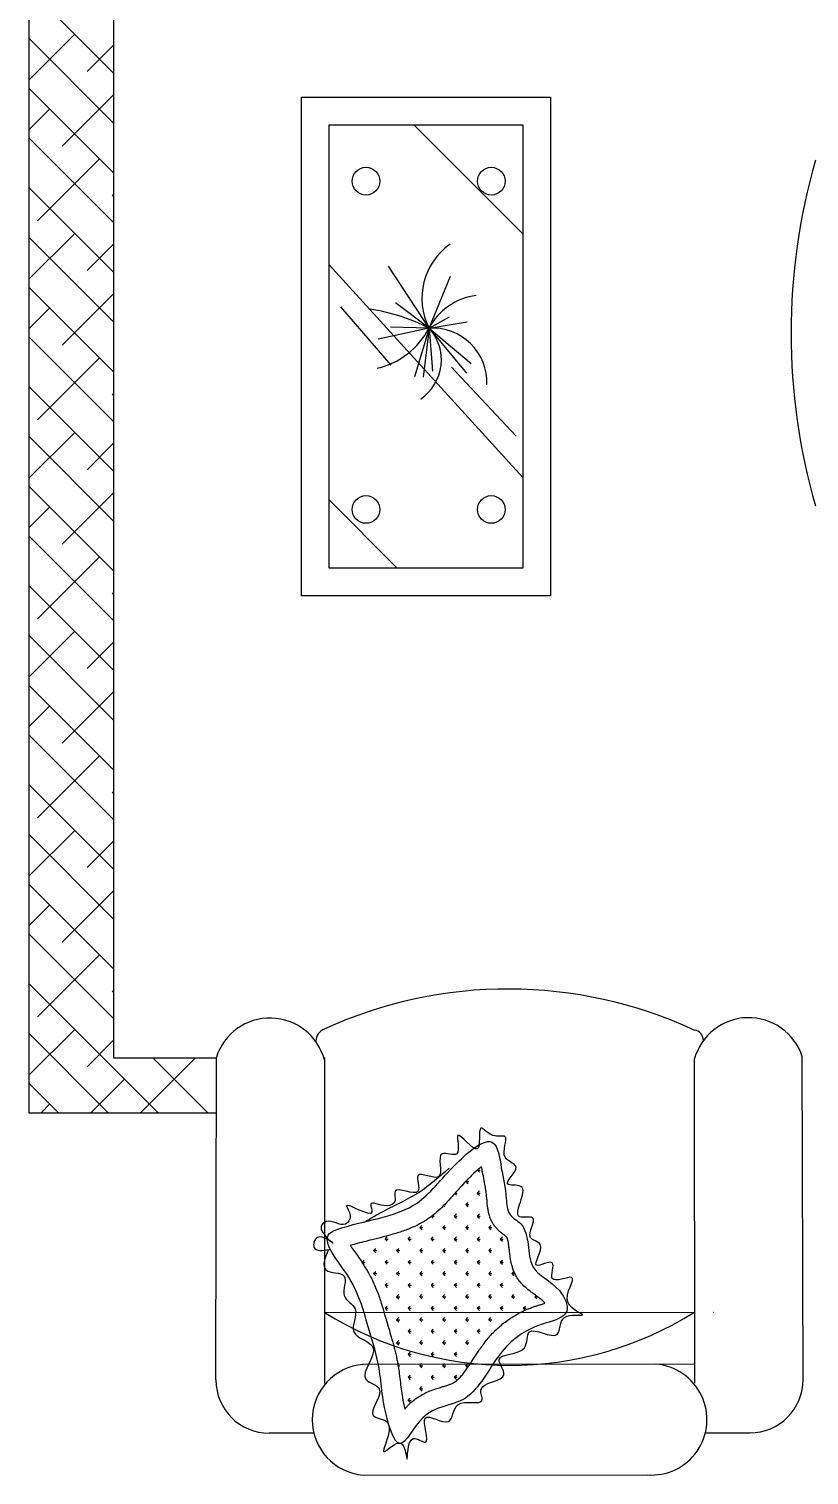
# Model space of a CAD drawing. Header units: inches. Extents: x 5.4 to 47.9, y 11.7 to 36.5.
# Drawn here: x 23.624 to 24.841, y 12.953 to 15.209 of the extents above; entities that cross this region are included whole.
import ezdxf

# ---------------------------------------------------------------- set-up
doc = ezdxf.new("R2010")
doc.units = ezdxf.units.IN
doc.header["$MEASUREMENT"] = 0
doc.layers.add('02', color=2, linetype='Continuous')
doc.layers.add('4', color=4, linetype='Continuous')

msp = doc.modelspace()

# ---------------------------------------------------------------- linework, layer by layer
at = {"layer": '02'}
for p, q in [((23.6241, 15.8787), (23.6241, 13.5185)), ((23.7563, 15.7852), (23.7563, 13.6042)), ((23.7563, 15.1402), (23.6241, 15.2723)), ((23.6956, 15.2009), (23.6241, 15.1294)), ((23.7563, 15.0625), (23.6241, 15.1947)), ((23.7563, 15.184), (23.715, 15.1427)), ((23.7563, 14.9849), (23.6241, 15.1171)), ((23.7563, 15.1064), (23.6762, 15.0262)), ((24.0492, 14.3248), (24.0492, 15.1027)), ((24.0492, 15.1027), (24.4381, 15.1027)), ((24.4381, 15.1027), (24.4381, 14.3248)), ((23.6568, 15.0845), (23.6241, 15.0518)), ((24.0924, 14.3681), (24.0924, 15.0595)), ((24.0924, 15.0595), (24.3949, 15.0595)), ((24.3943, 14.8902), (24.2249, 15.0599)), ((24.3949, 15.0595), (24.3949, 14.3681)), ((23.7563, 14.9073), (23.6241, 15.0395)), ((23.7344, 15.0068), (23.6374, 14.9098)), ((23.7563, 14.8297), (23.6241, 14.9619)), ((23.7563, 14.9511), (23.7538, 14.9486)), ((23.6956, 14.8904), (23.6241, 14.819)), ((23.7563, 14.7521), (23.6241, 14.8843)), ((23.7563, 14.8735), (23.715, 14.8322)), ((24.3949, 14.5095), (24.0924, 14.8412)), ((24.2484, 14.7427), (24.1849, 14.8392)), ((24.2484, 14.7427), (24.2821, 14.8235)), ((23.7563, 14.6745), (23.6241, 14.8066)), ((23.7563, 14.7959), (23.6762, 14.7158)), ((24.2484, 14.7427), (24.1961, 14.7819)), ((23.6568, 14.774), (23.6241, 14.7413)), ((24.1891, 14.6847), (24.1109, 14.776)), ((24.2484, 14.7427), (24.2804, 14.7601)), ((24.2484, 14.7427), (24.1691, 14.7254)), ((24.2484, 14.7427), (24.1882, 14.7441)), ((24.2484, 14.7427), (24.2256, 14.6668)), ((24.2484, 14.7427), (24.2393, 14.6661)), ((24.2484, 14.7427), (24.3079, 14.7522)), ((24.2484, 14.7427), (24.3141, 14.6875)), ((24.2484, 14.7427), (24.3071, 14.6724)), ((24.2484, 14.7427), (24.2538, 14.6754)), ((23.7563, 14.5968), (23.6241, 14.729)), ((23.7344, 14.6964), (23.6374, 14.5993)), ((24.3846, 14.5738), (24.2835, 14.6814)), ((23.7563, 14.5192), (23.6241, 14.6514)), ((23.7563, 14.6407), (23.7538, 14.6382)), ((23.6956, 14.5799), (23.6241, 14.5085)), ((23.7563, 14.4416), (23.6241, 14.5738)), ((23.7563, 14.563), (23.715, 14.5217)), ((23.7563, 14.364), (23.6241, 14.4962)), ((23.7563, 14.4854), (23.6762, 14.4053)), ((23.6568, 14.4635), (23.6241, 14.4309)), ((24.1988, 14.3682), (24.0913, 14.4759)), ((23.7563, 14.2864), (23.6241, 14.4186)), ((23.7344, 14.3859), (23.6374, 14.2889)), ((24.3949, 14.3681), (24.0924, 14.3681)), ((23.7563, 14.2088), (23.6241, 14.3409)), ((23.7563, 14.3302), (23.7538, 14.3277)), ((24.4381, 14.3248), (24.0492, 14.3248)), ((23.6956, 14.2695), (23.6241, 14.198)), ((23.7563, 14.1311), (23.6241, 14.2633)), ((23.7563, 14.2526), (23.715, 14.2113)), ((23.7563, 14.0535), (23.6241, 14.1857)), ((23.7563, 14.175), (23.6762, 14.0948)), ((23.6568, 14.1531), (23.6241, 14.1204)), ((23.7563, 13.9759), (23.6241, 14.1081)), ((23.7344, 14.0754), (23.6374, 13.9784)), ((23.7563, 13.8983), (23.6241, 14.0305)), ((23.7563, 14.0197), (23.7538, 14.0172)), ((23.6956, 13.959), (23.6241, 13.8876)), ((23.7563, 13.8207), (23.6241, 13.9529)), ((23.7563, 13.9421), (23.715, 13.9008)), ((23.7563, 13.7431), (23.6241, 13.8752)), ((23.7563, 13.8645), (23.6762, 13.7844)), ((23.6568, 13.8426), (23.6241, 13.8099)), ((23.7563, 13.6654), (23.6241, 13.7976)), ((23.7344, 13.765), (23.6374, 13.6679)), ((23.8256, 13.5185), (23.6241, 13.72)), ((23.7563, 13.7093), (23.7538, 13.7068)), ((23.6956, 13.6485), (23.6241, 13.5771)), ((23.748, 13.5185), (23.6241, 13.6424)), ((23.7563, 13.6316), (23.715, 13.5903)), ((23.7563, 13.6042), (23.9166, 13.6042)), ((23.8841, 13.6042), (23.7984, 13.5185)), ((23.9032, 13.5185), (23.8175, 13.6042)), ((24.0851, 13.6044), (24.0855, 13.0962)), ((24.6622, 13.6027), (24.6626, 13.0967)), ((23.6704, 13.5185), (23.6241, 13.5648)), ((23.7732, 13.5709), (23.7208, 13.5185)), ((23.6241, 13.5185), (23.9165, 13.5185)), ((23.6568, 13.5321), (23.6432, 13.5185)), ((24.3238, 13.4289), (24.327, 13.4257)), ((24.3239, 13.4291), (24.3284, 13.4291)), ((24.3056, 13.4111), (24.309, 13.4145)), ((24.3056, 13.4111), (24.3104, 13.4111)), ((24.3056, 13.4111), (24.309, 13.4077)), ((24.2884, 13.3924), (24.2911, 13.3898)), ((24.2891, 13.3931), (24.2924, 13.3931)), ((24.3236, 13.3931), (24.327, 13.3965)), ((24.3236, 13.3931), (24.3284, 13.3931)), ((24.3236, 13.3931), (24.327, 13.3898)), ((24.2522, 13.3568), (24.2551, 13.3538)), ((24.2527, 13.3572), (24.2565, 13.3572)), ((24.2712, 13.3737), (24.2731, 13.3718)), ((24.2726, 13.3752), (24.2745, 13.3752)), ((24.2877, 13.3572), (24.2911, 13.3606)), ((24.2877, 13.3572), (24.2924, 13.3572)), ((24.2877, 13.3572), (24.2911, 13.3538)), ((24.3056, 13.3752), (24.309, 13.3785)), ((24.3056, 13.3752), (24.3104, 13.3752)), ((24.3056, 13.3752), (24.309, 13.3718)), ((24.3236, 13.3572), (24.327, 13.3606)), ((24.3236, 13.3572), (24.3284, 13.3572)), ((24.3236, 13.3572), (24.327, 13.3538)), ((24.2338, 13.3392), (24.2372, 13.3426)), ((24.2338, 13.3392), (24.2372, 13.3359)), ((24.2338, 13.3392), (24.2385, 13.3392)), ((24.2697, 13.3392), (24.2731, 13.3426)), ((24.2697, 13.3392), (24.2745, 13.3392)), ((24.2697, 13.3392), (24.2731, 13.3359)), ((24.3056, 13.3392), (24.309, 13.3426)), ((24.3056, 13.3392), (24.3104, 13.3392)), ((24.3056, 13.3392), (24.309, 13.3359)), ((24.3416, 13.3392), (24.345, 13.3426)), ((24.3416, 13.3392), (24.3463, 13.3392)), ((24.3416, 13.3392), (24.345, 13.3359)), ((24.1799, 13.3213), (24.1832, 13.3246)), ((24.1799, 13.3213), (24.1832, 13.3179)), ((24.1799, 13.3213), (24.1846, 13.3213)), ((24.2158, 13.3213), (24.2192, 13.3246)), ((24.2158, 13.3213), (24.2206, 13.3213)), ((24.2158, 13.3213), (24.2192, 13.3179)), ((24.2517, 13.3213), (24.2551, 13.3246)), ((24.2517, 13.3213), (24.2565, 13.3213)), ((24.2517, 13.3213), (24.2551, 13.3179)), ((24.2877, 13.3213), (24.2911, 13.3246)), ((24.2877, 13.3213), (24.2911, 13.3179)), ((24.2877, 13.3213), (24.2924, 13.3213)), ((24.3236, 13.3213), (24.327, 13.3246)), ((24.3236, 13.3213), (24.3284, 13.3213)), ((24.3236, 13.3213), (24.327, 13.3179)), ((24.3595, 13.3213), (24.3629, 13.3246)), ((24.3595, 13.3213), (24.3643, 13.3213)), ((24.3595, 13.3213), (24.3629, 13.3179)), ((24.129, 13.3063), (24.1293, 13.3067)), ((24.1619, 13.3033), (24.1653, 13.3067)), ((24.1619, 13.3033), (24.1667, 13.3033)), ((24.1619, 13.3033), (24.1653, 13.2999)), ((24.1978, 13.3033), (24.2012, 13.3067)), ((24.1978, 13.3033), (24.2012, 13.2999)), ((24.1978, 13.3033), (24.2026, 13.3033)), ((24.2338, 13.3033), (24.2372, 13.3067)), ((24.2338, 13.3033), (24.2385, 13.3033)), ((24.2338, 13.3033), (24.2372, 13.2999)), ((24.2697, 13.3033), (24.2731, 13.3067)), ((24.2697, 13.3033), (24.2745, 13.3033)), ((24.2697, 13.3033), (24.2731, 13.2999)), ((24.3056, 13.3033), (24.309, 13.3067)), ((24.3056, 13.3033), (24.3104, 13.3033)), ((24.3056, 13.3033), (24.309, 13.2999)), ((24.3416, 13.3033), (24.345, 13.3067)), ((24.3416, 13.3033), (24.345, 13.2999)), ((24.3416, 13.3033), (24.3463, 13.3033)), ((24.1439, 13.2853), (24.1473, 13.2887)), ((24.1439, 13.2853), (24.1487, 13.2853)), ((24.1439, 13.2853), (24.1473, 13.282)), ((24.1619, 13.2674), (24.1653, 13.2707)), ((24.1619, 13.2674), (24.1653, 13.264)), ((24.1619, 13.2674), (24.1667, 13.2674)), ((24.1799, 13.2853), (24.1832, 13.2887)), ((24.1799, 13.2853), (24.1846, 13.2853)), ((24.1799, 13.2853), (24.1832, 13.282)), ((24.1978, 13.2674), (24.2012, 13.2707)), ((24.1978, 13.2674), (24.2012, 13.264)), ((24.1978, 13.2674), (24.2026, 13.2674)), ((24.2158, 13.2853), (24.2192, 13.2887)), ((24.2158, 13.2853), (24.2192, 13.282)), ((24.2158, 13.2853), (24.2206, 13.2853)), ((24.2338, 13.2674), (24.2372, 13.2707)), ((24.2338, 13.2674), (24.2385, 13.2674)), ((24.2338, 13.2674), (24.2372, 13.264)), ((24.2517, 13.2853), (24.2551, 13.2887)), ((24.2517, 13.2853), (24.2565, 13.2853)), ((24.2517, 13.2853), (24.2551, 13.282)), ((24.2697, 13.2674), (24.2731, 13.2707)), ((24.2697, 13.2674), (24.2745, 13.2674)), ((24.2697, 13.2674), (24.2731, 13.264)), ((24.2877, 13.2853), (24.2911, 13.2887)), ((24.2877, 13.2853), (24.2911, 13.282)), ((24.2877, 13.2853), (24.2924, 13.2853)), ((24.3056, 13.2674), (24.309, 13.2707)), ((24.3056, 13.2674), (24.3104, 13.2674)), ((24.3056, 13.2674), (24.309, 13.264)), ((24.3236, 13.2853), (24.327, 13.2887)), ((24.3236, 13.2853), (24.3284, 13.2853)), ((24.3236, 13.2853), (24.327, 13.282)), ((24.3416, 13.2674), (24.345, 13.2707)), ((24.3416, 13.2674), (24.3463, 13.2674)), ((24.3416, 13.2674), (24.345, 13.264)), ((24.3595, 13.2853), (24.3629, 13.2887)), ((24.3595, 13.2853), (24.3643, 13.2853)), ((24.3595, 13.2853), (24.3629, 13.282)), ((24.3775, 13.2674), (24.3809, 13.2707)), ((24.3775, 13.2674), (24.3809, 13.264)), ((24.3775, 13.2674), (24.3823, 13.2674)), ((24.1799, 13.2494), (24.1832, 13.2528)), ((24.1799, 13.2494), (24.1846, 13.2494)), ((24.1799, 13.2494), (24.1832, 13.246)), ((24.2158, 13.2494), (24.2192, 13.2528)), ((24.2158, 13.2494), (24.2192, 13.246)), ((24.2158, 13.2494), (24.2206, 13.2494)), ((24.2517, 13.2494), (24.2551, 13.2528)), ((24.2517, 13.2494), (24.2551, 13.246)), ((24.2517, 13.2494), (24.2565, 13.2494)), ((24.2877, 13.2494), (24.2911, 13.2528)), ((24.2877, 13.2494), (24.2911, 13.246)), ((24.2877, 13.2494), (24.2924, 13.2494)), ((24.3236, 13.2494), (24.327, 13.2528)), ((24.3236, 13.2494), (24.327, 13.246)), ((24.3236, 13.2494), (24.3284, 13.2494)), ((24.3595, 13.2494), (24.3629, 13.2528)), ((24.3595, 13.2494), (24.3629, 13.246)), ((24.3595, 13.2494), (24.3643, 13.2494)), ((24.1978, 13.2314), (24.2012, 13.2348)), ((24.1978, 13.2314), (24.2026, 13.2314)), ((24.1978, 13.2314), (24.2012, 13.2281)), ((24.2338, 13.2314), (24.2372, 13.2348)), ((24.2338, 13.2314), (24.2385, 13.2314)), ((24.2338, 13.2314), (24.2372, 13.2281)), ((24.2697, 13.2314), (24.2731, 13.2348)), ((24.2697, 13.2314), (24.2731, 13.2281)), ((24.2697, 13.2314), (24.2745, 13.2314)), ((24.3056, 13.2314), (24.309, 13.2348)), ((24.3056, 13.2314), (24.3104, 13.2314)), ((24.3056, 13.2314), (24.309, 13.2281)), ((24.3416, 13.2314), (24.345, 13.2348)), ((24.3416, 13.2314), (24.3463, 13.2314)), ((24.3416, 13.2314), (24.345, 13.2281)), ((24.3775, 13.2314), (24.3809, 13.2348)), ((24.3775, 13.2314), (24.3823, 13.2314)), ((24.3775, 13.2314), (24.3809, 13.2281)), ((24.4134, 13.2314), (24.4153, 13.2333)), ((24.4134, 13.2314), (24.4178, 13.2314)), ((24.4134, 13.2314), (24.4168, 13.2281)), ((24.0854, 13.2068), (24.6625, 13.2072)), ((24.1799, 13.2135), (24.1832, 13.2168)), ((24.1799, 13.2135), (24.1846, 13.2135)), ((24.1799, 13.2135), (24.1832, 13.2101)), ((24.1978, 13.1955), (24.2012, 13.1989)), ((24.2158, 13.2135), (24.2192, 13.2168)), ((24.2158, 13.2135), (24.2192, 13.2101)), ((24.2158, 13.2135), (24.2206, 13.2135)), ((24.2338, 13.1955), (24.2372, 13.1989)), ((24.2517, 13.2135), (24.2551, 13.2168)), ((24.2517, 13.2135), (24.2565, 13.2135)), ((24.2517, 13.2135), (24.2551, 13.2101)), ((24.2697, 13.1955), (24.2731, 13.1989)), ((24.2877, 13.2135), (24.2911, 13.2168)), ((24.2877, 13.2135), (24.2911, 13.2101)), ((24.2877, 13.2135), (24.2924, 13.2135)), ((24.3056, 13.1955), (24.309, 13.1989)), ((24.3236, 13.2135), (24.327, 13.2168)), ((24.3236, 13.2135), (24.3284, 13.2135)), ((24.3236, 13.2135), (24.327, 13.2101)), ((24.3416, 13.1955), (24.345, 13.1989)), ((24.3595, 13.2135), (24.3629, 13.2168)), ((24.3595, 13.2135), (24.3643, 13.2135)), ((24.3595, 13.2135), (24.3629, 13.2101)), ((24.3955, 13.2135), (24.3989, 13.2168)), ((24.3955, 13.2135), (24.4002, 13.2135)), ((24.3955, 13.2135), (24.3985, 13.2104)), ((24.6918, 13.2072), (24.6921, 13.2072)), ((24.1978, 13.1955), (24.2026, 13.1955)), ((24.1978, 13.1955), (24.2012, 13.1921)), ((24.2158, 13.1775), (24.2192, 13.1809)), ((24.2158, 13.1775), (24.2206, 13.1775)), ((24.2158, 13.1775), (24.2192, 13.1742)), ((24.2338, 13.1955), (24.2372, 13.1921)), ((24.2338, 13.1955), (24.2385, 13.1955)), ((24.2517, 13.1775), (24.2551, 13.1809)), ((24.2517, 13.1775), (24.2565, 13.1775)), ((24.2517, 13.1775), (24.2551, 13.1742)), ((24.2697, 13.1955), (24.2745, 13.1955)), ((24.2697, 13.1955), (24.2731, 13.1921)), ((24.2877, 13.1775), (24.2911, 13.1809)), ((24.2877, 13.1775), (24.2924, 13.1775)), ((24.2877, 13.1775), (24.2911, 13.1742)), ((24.3056, 13.1955), (24.3104, 13.1955)), ((24.3056, 13.1955), (24.309, 13.1921)), ((24.3236, 13.1775), (24.327, 13.1809)), ((24.3236, 13.1775), (24.327, 13.1742)), ((24.3236, 13.1775), (24.3284, 13.1775)), ((24.3416, 13.1955), (24.3463, 13.1955)), ((24.3416, 13.1955), (24.345, 13.1921)), ((24.1978, 13.1596), (24.2012, 13.1629)), ((24.1978, 13.1596), (24.2026, 13.1596)), ((24.1978, 13.1596), (24.2012, 13.1562)), ((24.2338, 13.1596), (24.2372, 13.1629)), ((24.2338, 13.1596), (24.2385, 13.1596)), ((24.2338, 13.1596), (24.2372, 13.1562)), ((24.2697, 13.1596), (24.2731, 13.1629)), ((24.2697, 13.1596), (24.2745, 13.1596)), ((24.2697, 13.1596), (24.2731, 13.1562)), ((24.3056, 13.1596), (24.309, 13.1629)), ((24.3056, 13.1596), (24.309, 13.1562)), ((24.3056, 13.1596), (24.3104, 13.1596)), ((24.2158, 13.1416), (24.2192, 13.145)), ((24.2158, 13.1416), (24.2192, 13.1382)), ((24.2158, 13.1416), (24.2206, 13.1416)), ((24.2517, 13.1416), (24.2551, 13.145)), ((24.2517, 13.1416), (24.2565, 13.1416)), ((24.2517, 13.1416), (24.2551, 13.1382)), ((24.2877, 13.1416), (24.2911, 13.145)), ((24.2877, 13.1416), (24.2911, 13.1382)), ((24.2877, 13.1416), (24.2924, 13.1416)), ((24.1448, 13.1263), (24.6626, 13.1267)), ((24.1998, 13.1256), (24.2012, 13.127)), ((24.2002, 13.1236), (24.2026, 13.1236)), ((24.2006, 13.1209), (24.2012, 13.1203)), ((24.2158, 13.1057), (24.2192, 13.109)), ((24.2338, 13.1236), (24.2372, 13.127)), ((24.2338, 13.1236), (24.2372, 13.1203)), ((24.2338, 13.1236), (24.2385, 13.1236)), ((24.2517, 13.1057), (24.2551, 13.109)), ((24.2697, 13.1236), (24.2731, 13.127)), ((24.2697, 13.1236), (24.2731, 13.1203)), ((24.2697, 13.1236), (24.2745, 13.1236)), ((24.2877, 13.1057), (24.2911, 13.109)), ((24.3056, 13.1236), (24.309, 13.127)), ((24.3056, 13.1236), (24.3104, 13.1236)), ((24.3056, 13.1236), (24.3086, 13.1207)), ((24.2158, 13.1057), (24.2192, 13.1023)), ((24.2158, 13.1057), (24.2206, 13.1057)), ((24.2338, 13.0877), (24.2372, 13.0911)), ((24.2338, 13.0877), (24.2385, 13.0877)), ((24.2338, 13.0877), (24.2372, 13.0843)), ((24.2517, 13.1057), (24.2565, 13.1057)), ((24.2517, 13.1057), (24.2551, 13.1023)), ((24.2877, 13.1057), (24.2911, 13.1023)), ((24.2877, 13.1057), (24.2924, 13.1057)), ((24.2158, 13.0697), (24.2192, 13.0731)), ((24.2158, 13.0697), (24.2192, 13.0664)), ((24.2158, 13.0697), (24.2206, 13.0697))]:
    msp.add_line(p, q, dxfattribs=at)
for centre in [(24.15, 14.9718), (24.3455, 14.9718), (24.15, 14.4596), (24.3455, 14.4596)]:
    msp.add_circle(centre, 0.0216, dxfattribs=at)
for centre, radius, start, end in [((24.3401, 14.7891), 0.1028, 124.9456, 206.8597), ((24.3344, 14.697), 0.0973, 97.4265, 152.0083), ((24.1056, 14.4573), 0.3191, 63.4153, 80.8473), ((24.1404, 14.7985), 0.1216, 282.9882, 332.6475), ((24.1938, 14.6931), 0.0738, 304.399, 42.2135), ((24.2536, 14.6577), 0.0851, 357.7134, 93.5113), ((24.3736, 13.6692), 0.5449, 238.0606, 302.0252), ((24.5955, 13.0398), 0.0866, 265.4, 85.5703)]:
    msp.add_arc(centre, radius, start, end, dxfattribs=at)
at = {"layer": '02', "extrusion": (0, 0, -1)}
msp.add_arc((-24.3612, 13.432), 0.03, 348.6773, 351.2971, dxfattribs=at)
at = {"layer": '02'}
for points in [[(24.0914, 13.3051), (24.0877, 13.273), (24.116, 13.2635), (24.116, 13.2333), (24.133, 13.2125), (24.1311, 13.1765), (24.1613, 13.1519), (24.15, 13.1028), (24.1707, 13.0876), (24.1613, 13.046), (24.184, 13.0347), (24.1783, 12.9893), (24.2047, 13.0025), (24.2142, 12.9779), (24.2236, 13.0101), (24.2425, 13.0044), (24.2425, 13.0422), (24.2784, 13.0366), (24.2935, 13.063), (24.3312, 13.0706), (24.3293, 13.0857), (24.3652, 13.1103), (24.3577, 13.133), (24.3973, 13.1519), (24.4049, 13.1765), (24.4483, 13.1727), (24.4596, 13.1992), (24.4879, 13.203), (24.4653, 13.2219), (24.4709, 13.2616), (24.4407, 13.2597), (24.4407, 13.2843), (24.4162, 13.2805), (24.4219, 13.3127), (24.4068, 13.324), (24.4105, 13.3543), (24.3898, 13.3562), (24.3916, 13.4035), (24.3709, 13.4073), (24.3841, 13.4337), (24.3671, 13.4489), (24.3671, 13.481), (24.3482, 13.4829), (24.3293, 13.4943), (24.3237, 13.4621), (24.2935, 13.4829), (24.2916, 13.4545), (24.2689, 13.4545), (24.2633, 13.4186), (24.2312, 13.4205), (24.2312, 13.3959), (24.1953, 13.3959), (24.1953, 13.3808), (24.1821, 13.3732), (24.1575, 13.3751), (24.1594, 13.3638), (24.1198, 13.3732), (24.1254, 13.3581), (24.1179, 13.3448), (24.0877, 13.3486), (24.0801, 13.3411), (24.099, 13.3146), (24.0744, 13.324), (24.0688, 13.3089), (24.0933, 13.3051)], [(24.3612, 13.432), (24.348, 13.4717), (24.2914, 13.4395), (24.229, 13.3771), (24.1139, 13.3393), (24.0931, 13.3298), (24.1195, 13.2674), (24.1535, 13.1842), (24.1686, 13.1294), (24.1818, 13.0461), (24.2026, 13.0026), (24.2385, 13.0424), (24.3008, 13.0707), (24.3555, 13.1369), (24.4235, 13.188), (24.4632, 13.2088), (24.4518, 13.2409), (24.4103, 13.2788), (24.3914, 13.345), (24.3744, 13.3601), (24.3688, 13.3847), (24.3612, 13.432)], [(24.28, 13.432), (24.2328, 13.3941), (24.1724, 13.362), (24.1497, 13.3487)]]:
    msp.add_spline(points, degree=3, dxfattribs=at)
for points, knots in [([(24.3304, 13.4346), (24.3299, 13.4342), (24.3293, 13.4337), (24.3275, 13.4322), (24.3264, 13.4312), (24.3222, 13.4276), (24.3192, 13.4248), (24.3148, 13.4205), (24.3133, 13.4191), (24.3104, 13.4161), (24.309, 13.4147), (24.3048, 13.4103), (24.3021, 13.4075), (24.2943, 13.3989), (24.2893, 13.3934), (24.2809, 13.384), (24.2775, 13.3802), (24.2703, 13.3727), (24.2666, 13.369), (24.2593, 13.3624), (24.2558, 13.3595), (24.2501, 13.3552), (24.2481, 13.3538), (24.2446, 13.3514), (24.2433, 13.3505), (24.2405, 13.3488), (24.2391, 13.348), (24.2349, 13.3456), (24.2321, 13.3441), (24.2235, 13.3399), (24.2178, 13.3375), (24.2063, 13.3332), (24.2004, 13.3313), (24.1888, 13.3278), (24.1829, 13.3262), (24.1712, 13.3231), (24.1653, 13.3217), (24.1506, 13.3181), (24.1419, 13.3159), (24.1307, 13.3129), (24.1281, 13.3122), (24.1256, 13.3114)], [85.52081, 85.52081, 85.52081, 85.52081, 87.640059, 87.640059, 91.878559, 91.878559, 102.389024, 102.389024, 107.8015, 107.8015, 113.213976, 113.213976, 124.038929, 124.038929, 145.688834, 145.688834, 160.716331, 160.716331, 175.743828, 175.743828, 188.285115, 188.285115, 194.842722, 194.842722, 199.148767, 199.148767, 203.454812, 203.454812, 212.066901, 212.066901, 229.09625, 229.09625, 246.125599, 246.125599, 263.154948, 263.154948, 280.184297, 280.184297, 305.642362, 305.642362, 313.155496, 313.155496, 313.155496, 313.155496]), ([(24.3315, 13.4274), (24.3314, 13.4283), (24.3313, 13.4292), (24.3309, 13.4316), (24.3307, 13.4331), (24.3304, 13.4346)], [0, 0, 0, 0, 2.170658, 2.170658, 6.046587, 6.046587, 6.046587, 6.046587]), ([(24.3697, 13.3242), (24.3697, 13.3243), (24.3696, 13.3243), (24.3693, 13.3246), (24.369, 13.3248), (24.3682, 13.3255), (24.3677, 13.3259), (24.3664, 13.3269), (24.3657, 13.3275), (24.364, 13.3287), (24.3631, 13.3294), (24.3611, 13.3311), (24.36, 13.332), (24.3576, 13.334), (24.3564, 13.3352), (24.3538, 13.3379), (24.3525, 13.3394), (24.3508, 13.3415), (24.3505, 13.3419), (24.3499, 13.3428), (24.3496, 13.3432), (24.3491, 13.344), (24.3488, 13.3444), (24.3481, 13.3455), (24.3476, 13.3463), (24.3463, 13.3487), (24.3455, 13.3503), (24.3442, 13.3533), (24.3436, 13.3548), (24.3423, 13.3586), (24.3417, 13.3608), (24.3408, 13.3651), (24.3405, 13.367), (24.3399, 13.3708), (24.3397, 13.3725), (24.3394, 13.3758), (24.3393, 13.3773), (24.3391, 13.3794), (24.339, 13.38), (24.3389, 13.3811), (24.3389, 13.3815), (24.3389, 13.3822), (24.3388, 13.3825), (24.3388, 13.3832), (24.3387, 13.3835), (24.3387, 13.3845), (24.3386, 13.3851), (24.3384, 13.387), (24.3382, 13.3883), (24.3378, 13.3922), (24.3374, 13.3948), (24.3363, 13.4025), (24.3354, 13.4076), (24.3336, 13.4172), (24.3327, 13.4216), (24.3318, 13.4261)], [1183.700543, 1183.700543, 1183.700543, 1183.700543, 1185.081985, 1185.081985, 1187.844871, 1187.844871, 1190.607756, 1190.607756, 1193.370641, 1193.370641, 1196.133526, 1196.133526, 1198.896411, 1198.896411, 1201.659297, 1201.659297, 1204.422182, 1204.422182, 1205.132906, 1205.132906, 1205.717778, 1205.717778, 1206.302649, 1206.302649, 1207.472392, 1207.472392, 1209.811877, 1209.811877, 1212.151363, 1212.151363, 1215.903452, 1215.903452, 1219.655541, 1219.655541, 1223.407631, 1223.407631, 1227.15972, 1227.15972, 1229.098908, 1229.098908, 1230.297271, 1230.297271, 1231.361328, 1231.361328, 1232.425385, 1232.425385, 1234.553498, 1234.553498, 1238.809725, 1238.809725, 1247.322178, 1247.322178, 1264.347085, 1264.347085, 1278.448041, 1278.448041, 1278.448041, 1278.448041]), ([(24.1256, 13.3114), (24.126, 13.3108), (24.1264, 13.3102), (24.1276, 13.3084), (24.1285, 13.3071), (24.1312, 13.3032), (24.1331, 13.3005), (24.1371, 13.2948), (24.1392, 13.2919), (24.142, 13.2878), (24.1428, 13.2867), (24.1443, 13.2844), (24.145, 13.2833), (24.1465, 13.2811), (24.1472, 13.2799), (24.1493, 13.2766), (24.1506, 13.2744), (24.1545, 13.2678), (24.1568, 13.2635), (24.1622, 13.2525), (24.1651, 13.246), (24.17, 13.2333), (24.1721, 13.2272), (24.1758, 13.2153), (24.1775, 13.2095), (24.1797, 13.2016), (24.1804, 13.1995), (24.1813, 13.1961), (24.1817, 13.1948), (24.1823, 13.1926), (24.1826, 13.1916), (24.1832, 13.1897), (24.1835, 13.1887), (24.1844, 13.1857), (24.185, 13.1837), (24.1868, 13.1775), (24.1881, 13.1733), (24.191, 13.1634), (24.1926, 13.1577), (24.1948, 13.1493), (24.1955, 13.1466), (24.1967, 13.1415), (24.1973, 13.139), (24.198, 13.1355), (24.1982, 13.1345), (24.1986, 13.1326), (24.1988, 13.1317), (24.1993, 13.1289), (24.1996, 13.127), (24.2005, 13.1215), (24.2011, 13.1179), (24.2022, 13.1097), (24.2027, 13.1052), (24.2038, 13.0963), (24.2043, 13.0919), (24.2054, 13.083), (24.2061, 13.0786), (24.2078, 13.0683), (24.2089, 13.0624), (24.2104, 13.056)], [380.315627, 380.315627, 380.315627, 380.315627, 382.37168, 382.37168, 386.483785, 386.483785, 394.520386, 394.520386, 402.556987, 402.556987, 405.495544, 405.495544, 408.425637, 408.425637, 411.355729, 411.355729, 417.215913, 417.215913, 428.936281, 428.936281, 447.426502, 447.426502, 465.916724, 465.916724, 484.406945, 484.406945, 491.539714, 491.539714, 495.654181, 495.654181, 498.852023, 498.852023, 502.049865, 502.049865, 508.445548, 508.445548, 521.236914, 521.236914, 537.963762, 537.963762, 545.471776, 545.471776, 552.590741, 552.590741, 555.306825, 555.306825, 558.022908, 558.022908, 563.455076, 563.455076, 574.31941, 574.31941, 588.703135, 588.703135, 603.086861, 603.086861, 617.470586, 617.470586, 635.13153, 635.13153, 635.13153, 635.13153]), ([(24.4292, 13.2212), (24.4291, 13.2214), (24.4289, 13.2216), (24.4286, 13.2219), (24.4285, 13.2221), (24.428, 13.2226), (24.4277, 13.2229), (24.4267, 13.224), (24.426, 13.2247), (24.4239, 13.2266), (24.4224, 13.2279), (24.4189, 13.2306), (24.4169, 13.2321), (24.4126, 13.2352), (24.4103, 13.2368), (24.4058, 13.2402), (24.4037, 13.2418), (24.3994, 13.2455), (24.3971, 13.2475), (24.3931, 13.2516), (24.3914, 13.2536), (24.388, 13.2579), (24.3863, 13.2603), (24.3843, 13.2638), (24.3837, 13.2649), (24.3826, 13.2669), (24.3821, 13.268), (24.3808, 13.271), (24.38, 13.273), (24.3787, 13.2769), (24.3781, 13.2788), (24.3768, 13.2836), (24.3762, 13.2865), (24.3753, 13.292), (24.3749, 13.2946), (24.3742, 13.2995), (24.374, 13.3019), (24.3735, 13.3064), (24.3732, 13.3085), (24.3727, 13.3123), (24.3725, 13.3141), (24.3719, 13.3173), (24.3716, 13.3187), (24.371, 13.321), (24.3707, 13.3219), (24.3703, 13.3232), (24.3701, 13.3236), (24.3698, 13.3241), (24.3697, 13.3242), (24.3697, 13.3242)], [1056.689492, 1056.689492, 1056.689492, 1056.689492, 1057.826114, 1057.826114, 1058.962736, 1058.962736, 1061.235979, 1061.235979, 1065.782465, 1065.782465, 1073.780173, 1073.780173, 1081.777881, 1081.777881, 1089.775589, 1089.775589, 1096.272096, 1096.272096, 1102.768603, 1102.768603, 1107.809424, 1107.809424, 1112.850245, 1112.850245, 1114.811668, 1114.811668, 1116.773092, 1116.773092, 1120.695939, 1120.695939, 1124.618787, 1124.618787, 1130.88839, 1130.88839, 1137.157993, 1137.157993, 1143.427596, 1143.427596, 1149.697199, 1149.697199, 1155.966802, 1155.966802, 1162.236405, 1162.236405, 1168.506008, 1168.506008, 1173.465293, 1173.465293, 1178.387197, 1178.387197, 1178.387197, 1178.387197]), ([(24.2104, 13.056), (24.2109, 13.0567), (24.2115, 13.0574), (24.2134, 13.0596), (24.2147, 13.061), (24.2165, 13.0629), (24.217, 13.0633), (24.2184, 13.0647), (24.2193, 13.0655), (24.222, 13.068), (24.2238, 13.0694), (24.2288, 13.0733), (24.2321, 13.0755), (24.2386, 13.0793), (24.2419, 13.081), (24.2482, 13.0838), (24.2512, 13.085), (24.2571, 13.0871), (24.2599, 13.0881), (24.2652, 13.0897), (24.2676, 13.0904), (24.2723, 13.0918), (24.2744, 13.0924), (24.2782, 13.0937), (24.2799, 13.0942), (24.2829, 13.0954), (24.2842, 13.0959), (24.2856, 13.0966), (24.2858, 13.0968), (24.2863, 13.097), (24.2865, 13.0971), (24.2869, 13.0973), (24.2871, 13.0975), (24.2877, 13.0978), (24.2881, 13.0981), (24.2894, 13.0989), (24.2902, 13.0996), (24.2925, 13.1014), (24.294, 13.1028), (24.2971, 13.106), (24.2988, 13.1078), (24.3021, 13.1118), (24.3038, 13.114), (24.3072, 13.1188), (24.309, 13.1213), (24.3132, 13.1276), (24.3157, 13.1315), (24.3209, 13.1395), (24.3236, 13.1436), (24.3276, 13.1494), (24.3287, 13.151), (24.3308, 13.1539), (24.3318, 13.1552), (24.3349, 13.1594), (24.337, 13.1622), (24.3433, 13.1698), (24.3476, 13.1745), (24.3569, 13.1836), (24.3618, 13.1879), (24.3724, 13.196), (24.3781, 13.1997), (24.3901, 13.2066), (24.3964, 13.2096), (24.4053, 13.2133), (24.4076, 13.2142), (24.4108, 13.2153), (24.4117, 13.2157), (24.4136, 13.2163), (24.4145, 13.2166), (24.4163, 13.2172), (24.4172, 13.2175), (24.4199, 13.2184), (24.4216, 13.2189), (24.4254, 13.22), (24.4274, 13.2207), (24.4292, 13.2212)], [733.180406, 733.180406, 733.180406, 733.180406, 734.917165, 734.917165, 738.390683, 738.390683, 739.49363, 739.49363, 741.699522, 741.699522, 745.831097, 745.831097, 753.256268, 753.256268, 760.681439, 760.681439, 768.106609, 768.106609, 775.53178, 775.53178, 782.956951, 782.956951, 790.382121, 790.382121, 797.807292, 797.807292, 805.232463, 805.232463, 807.265139, 807.265139, 808.823445, 808.823445, 810.381751, 810.381751, 813.498362, 813.498362, 819.731585, 819.731585, 829.694062, 829.694062, 839.656539, 839.656539, 849.619017, 849.619017, 859.581494, 859.581494, 873.09851, 873.09851, 886.615525, 886.615525, 891.629906, 891.629906, 895.951105, 895.951105, 904.968031, 904.968031, 921.298199, 921.298199, 937.628366, 937.628366, 953.958533, 953.958533, 970.288701, 970.288701, 975.68676, 975.68676, 977.825081, 977.825081, 979.987485, 979.987485, 982.149889, 982.149889, 986.474697, 986.474697, 992.028167, 992.028167, 992.028167, 992.028167])]:
    msp.add_open_spline(points, degree=3, knots=knots, dxfattribs=at)
at = {"layer": '4'}
for p, q in [((23.916, 13.1016), (23.9166, 13.6049)), ((24.8321, 13.1023), (24.8307, 13.6056)), ((24.0686, 13.0187), (23.999, 13.0187)), ((24.6796, 13.0192), (24.7492, 13.0192)), ((24.1457, 12.9532), (24.5886, 12.9535))]:
    msp.add_line(p, q, dxfattribs=at)
for centre, radius, start, end in [((25.7886, 14.7347), 0.9754, 163.9525, 196.0475), ((24.3718, 13.0233), 0.6882, 65.0449, 114.6291), ((24.0003, 13.5784), 0.0878, 14.9234, 162.4047), ((24.7471, 13.579), 0.0878, 17.6811, 165.1624), ((24.0934, 13.6291), 0.0216, 112.7724, 177.8737), ((24.6601, 13.6311), 0.0164, 1.0118, 82.5927), ((24.1527, 13.0395), 0.0866, 94.5155, 265.4), ((23.9989, 13.1016), 0.083, 180.0429, 270.0429), ((24.7491, 13.1022), 0.083, 270.0429, 0.0429)]:
    msp.add_arc(centre, radius, start, end, dxfattribs=at)

doc.saveas('drawing.dxf')
